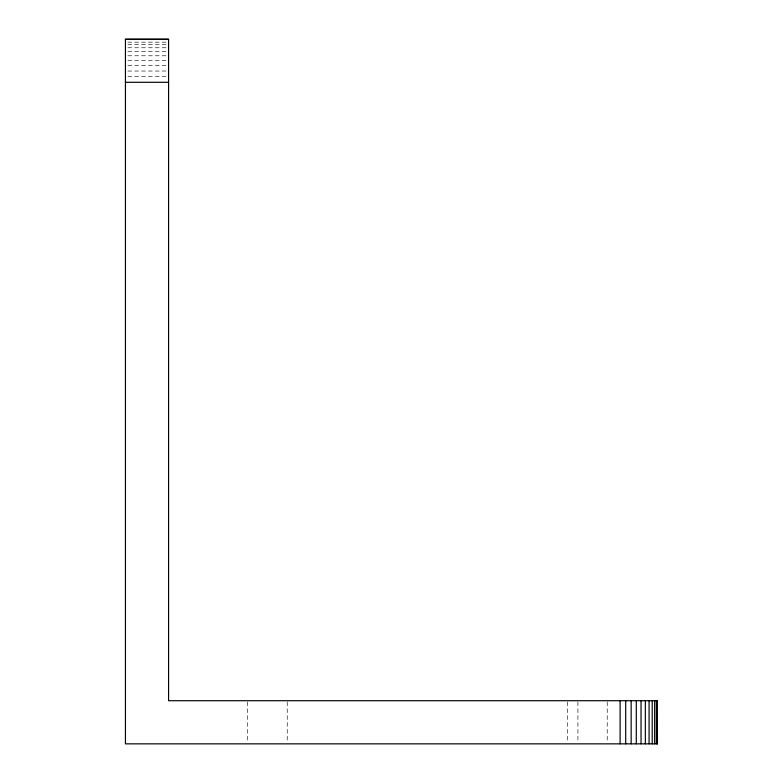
<?xml version="1.0" encoding="UTF-8"?>
<svg xmlns="http://www.w3.org/2000/svg" width="783" height="783" viewBox="0 0 783 783"><rect width="100%" height="100%" fill="white"/><g stroke="black" fill="none" stroke-linecap="round" stroke-linejoin="round"><path stroke-width="0.59" stroke-dasharray="3.92 2.94" d="M127.835 42.174L167.386 42.174M127.835 44.641L167.386 44.641M127.835 47.763L167.386 47.763M127.835 51.502L167.386 51.502M127.835 55.779L167.386 55.779M127.835 60.516L167.386 60.516M127.835 65.635L167.386 65.635M127.835 71.038L167.386 71.038M127.835 76.626L167.386 76.626M607.226 701.901L607.226 742.656M577.913 701.901L577.913 742.656M567.675 701.901L567.675 742.656M287.234 701.901L287.234 742.656M247.682 701.901L247.682 742.656"/><path stroke-width="1.17" d="M125.437 39.404L168.58 39.404M125.437 82.293L168.58 82.293M657.446 700.707L168.58 700.707L168.58 39.15L125.437 39.15L125.437 743.85L657.563 743.85M657.358 700.707L657.446 743.85M656.379 700.707L656.379 743.85M654.657 700.707L654.657 743.85M652.21 700.707L652.21 743.85M649.078 700.707L649.078 743.85M645.339 700.707L645.339 743.85M641.042 700.707L641.042 743.85M636.285 700.707L636.285 743.85M631.147 700.707L631.147 743.85M625.715 700.707L625.715 743.85M620.107 700.707L620.107 743.85"/></g></svg>
